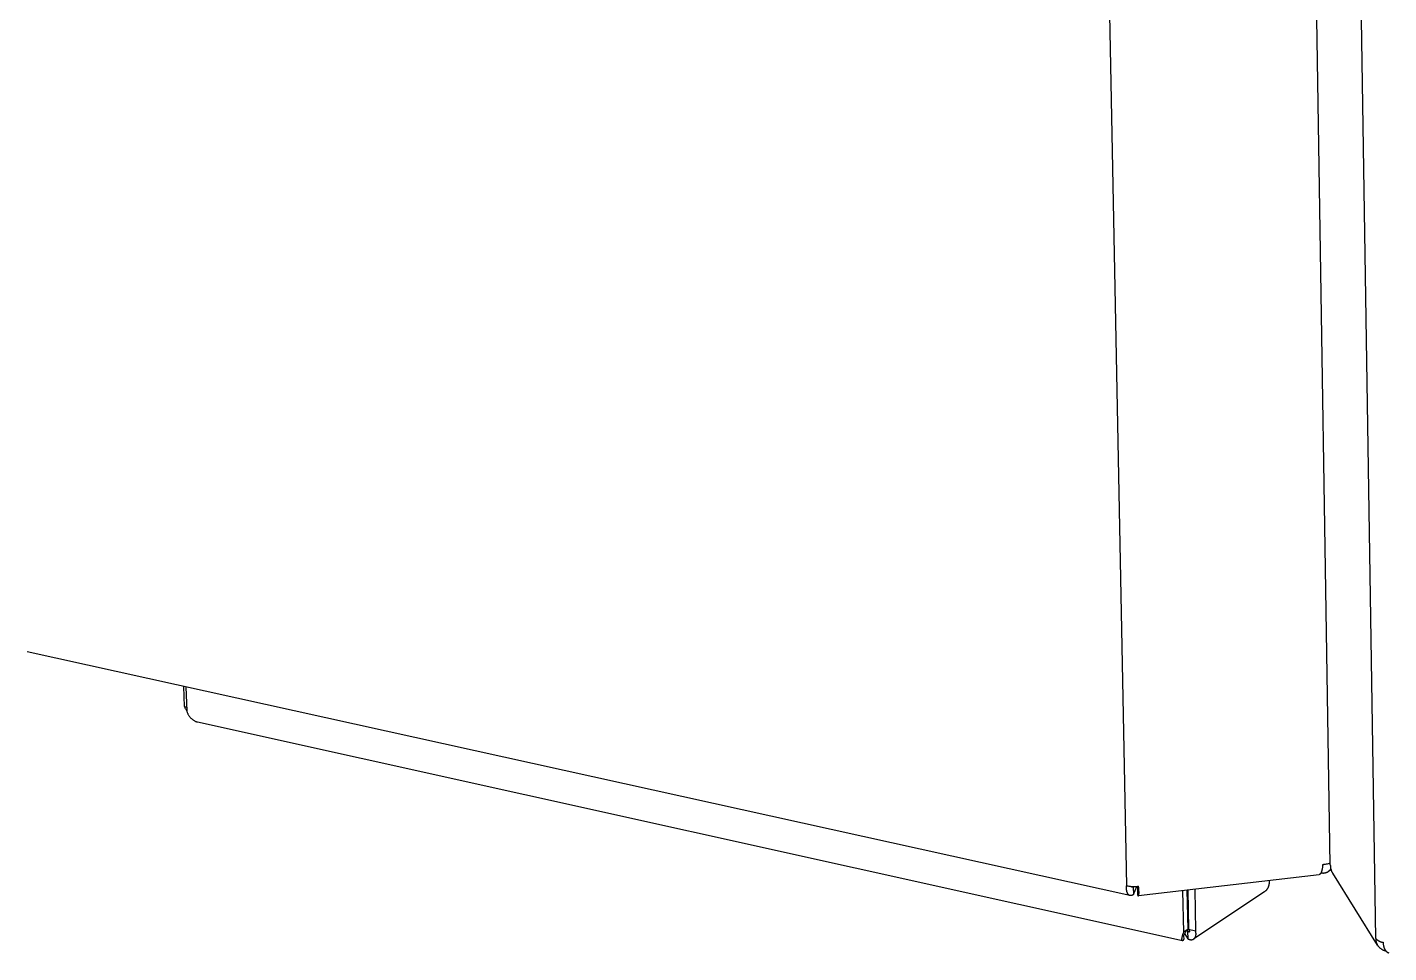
# Model space of a CAD drawing. Header units: millimetres. Extents: x 974 to 5700, y -47 to 3256.
# Drawn here: x 1993.5 to 2317, y 517.4 to 737.3 of the extents above; entities that cross this region are included whole.
import ezdxf

# ---------------------------------------------------------------- set-up
doc = ezdxf.new("R2010")
doc.units = ezdxf.units.MM
doc.header["$MEASUREMENT"] = 0
doc.layers.add('Domyslna', color=7, linetype='Continuous', true_color=0x000000)
doc.layers.add('Utwórz2D linie widoczne', color=7, linetype='Continuous', true_color=0x000000)

msp = doc.modelspace()

# ---------------------------------------------------------------- linework, layer by layer
at = {"layer": 'Domyslna'}
for p, q in [((2240.27, 1279.35), (2254.7, 533.35)), ((2313.92, 520.81), (2302.43, 1272.06))]:
    msp.add_line(p, q, dxfattribs=at)
at = {"layer": 'Utwórz2D linie widoczne'}
for p, q in [((2303.13, 538.3), (2291.22, 1282.19)), ((2255.52, 531), (1993.48, 588.88)), ((2030.89, 575.88), (2030.72, 580.66)), ((2031.18, 580.56), (2031.37, 574.84)), ((2030.93, 575.75), (2030.89, 575.88)), ((2030.89, 575.88), (2031.34, 575.78)), ((2030.98, 575.63), (2030.93, 575.75)), ((2031.04, 575.5), (2030.98, 575.63)), ((2031.1, 575.38), (2031.04, 575.5)), ((2031.16, 575.26), (2031.1, 575.38)), ((2031.23, 575.14), (2031.16, 575.26)), ((2031.3, 575.03), (2031.23, 575.14)), ((2031.37, 574.91), (2031.3, 575.03)), ((2031.37, 574.84), (2031.41, 574.72)), ((2031.41, 574.72), (2031.45, 574.59)), ((2031.45, 574.59), (2031.5, 574.47)), ((2031.5, 574.47), (2031.55, 574.34)), ((2031.55, 574.34), (2031.61, 574.22)), ((2031.61, 574.22), (2031.67, 574.1)), ((2031.67, 574.1), (2031.73, 573.99)), ((2031.73, 573.99), (2031.8, 573.87)), ((2031.8, 573.87), (2031.87, 573.76)), ((2031.87, 573.76), (2031.95, 573.65)), ((2031.95, 573.65), (2032.03, 573.54)), ((2032.03, 573.54), (2032.11, 573.44)), ((2032.11, 573.44), (2032.2, 573.34)), ((2032.2, 573.34), (2032.29, 573.24)), ((2032.29, 573.24), (2032.38, 573.14)), ((2032.38, 573.14), (2032.48, 573.05)), ((2032.48, 573.05), (2032.58, 572.96)), ((2032.58, 572.96), (2032.68, 572.88)), ((2032.68, 572.88), (2032.79, 572.8)), ((2032.79, 572.8), (2032.9, 572.72)), ((2032.9, 572.72), (2033.01, 572.65)), ((2033.01, 572.65), (2033.12, 572.58)), ((2033.12, 572.58), (2033.24, 572.51)), ((2033.24, 572.51), (2033.36, 572.45)), ((2033.36, 572.45), (2033.48, 572.39)), ((2033.48, 572.39), (2033.6, 572.34)), ((2033.6, 572.34), (2033.72, 572.29)), ((2033.72, 572.29), (2033.85, 572.24)), ((2033.85, 572.24), (2033.97, 572.2)), ((2267.98, 520.27), (2033.97, 572.2)), ((2301.16, 537.11), (2301.13, 537.01)), ((2301.18, 537.2), (2301.16, 537.11)), ((2301.21, 537.4), (2301.18, 537.2)), ((2301.25, 537.63), (2301.21, 537.4)), ((2301.28, 537.86), (2301.25, 537.63)), ((2301.31, 538.12), (2301.28, 537.86)), ((2301.34, 538.37), (2301.31, 538.12)), ((2301.35, 538.3), (2301.33, 538.29)), ((2301.34, 538.37), (2301.56, 538.4)), ((2301.38, 538.3), (2301.35, 538.3)), ((2301.41, 538.31), (2301.38, 538.3)), ((2301.43, 538.32), (2301.41, 538.31)), ((2301.46, 538.33), (2301.43, 538.32)), ((2301.48, 538.34), (2301.46, 538.33)), ((2301.5, 538.35), (2301.48, 538.34)), ((2301.53, 538.37), (2301.5, 538.35)), ((2301.55, 538.38), (2301.53, 538.37)), ((2301.57, 538.39), (2301.55, 538.38)), ((2301.56, 538.4), (2301.79, 538.43)), ((2301.6, 538.41), (2301.57, 538.39)), ((2301.79, 538.43), (2302.02, 538.48)), ((2302.02, 538.48), (2302.24, 538.53)), ((2302.24, 538.53), (2302.47, 538.58)), ((2302.47, 538.58), (2302.69, 538.65)), ((2302.69, 538.65), (2302.91, 538.72)), ((2303.35, 537.17), (2302.7, 536.74)), ((2302.91, 538.72), (2303.12, 538.8)), ((2303.08, 537.08), (2303.13, 537.13)), ((2303.13, 538.3), (2303.13, 538.27)), ((2303.13, 538.27), (2303.13, 538.25)), ((2303.13, 538.25), (2303.14, 538.23)), ((2303.13, 537.13), (2303.18, 537.19)), ((2303.14, 538.23), (2303.14, 538.21)), ((2303.14, 538.21), (2303.14, 538.18)), ((2303.14, 538.18), (2303.15, 538.16)), ((2303.15, 538.16), (2303.15, 538.14)), ((2303.15, 538.14), (2303.16, 538.12)), ((2303.16, 538.12), (2303.17, 538.1)), ((2303.17, 538.1), (2303.17, 538.07)), ((2303.17, 538.07), (2303.18, 538.05)), ((2303.18, 538.05), (2303.19, 538.03)), ((2303.18, 537.19), (2303.22, 537.25)), ((2303.19, 538.03), (2303.2, 538.01)), ((2303.2, 538.01), (2303.21, 537.99)), ((2303.21, 537.99), (2303.22, 537.97)), ((2303.22, 537.97), (2303.24, 537.95)), ((2303.22, 537.25), (2303.26, 537.31)), ((2303.24, 537.84), (2303.24, 537.95)), ((2303.25, 537.73), (2303.24, 537.84)), ((2303.26, 537.63), (2303.25, 537.73)), ((2303.28, 537.52), (2303.26, 537.63)), ((2303.26, 537.31), (2303.3, 537.37)), ((2303.3, 537.41), (2303.28, 537.52)), ((2303.32, 537.3), (2303.3, 537.41)), ((2303.35, 537.19), (2303.32, 537.3)), ((2303.38, 537.09), (2303.35, 537.19)), ((2300.46, 535.96), (2257.52, 530.91)), ((2288.64, 533.78), (2288.65, 533.87)), ((2288.65, 533.87), (2288.66, 533.97)), ((2288.67, 534.35), (2288.66, 534.57)), ((2288.66, 533.97), (2288.67, 534.06)), ((2288.67, 534.26), (2288.67, 534.35)), ((2288.67, 534.16), (2288.67, 534.26)), ((2288.67, 534.06), (2288.67, 534.16)), ((2300.47, 535.96), (2300.46, 535.96)), ((2300.48, 535.96), (2300.47, 535.96)), ((2300.49, 535.96), (2300.48, 535.96)), ((2300.5, 535.96), (2300.49, 535.96)), ((2300.51, 535.96), (2300.5, 535.96)), ((2300.52, 535.97), (2300.51, 535.96)), ((2300.53, 535.97), (2300.52, 535.97)), ((2300.54, 535.97), (2300.53, 535.97)), ((2300.55, 535.98), (2300.54, 535.97)), ((2300.56, 535.98), (2300.55, 535.98)), ((2300.57, 535.99), (2300.56, 535.98)), ((2300.58, 535.99), (2300.57, 535.99)), ((2300.59, 536), (2300.58, 535.99)), ((2300.6, 536), (2300.59, 536)), ((2300.61, 536.01), (2300.6, 536)), ((2300.62, 536.01), (2300.61, 536.01)), ((2300.63, 536.02), (2300.62, 536.01)), ((2300.64, 536.03), (2300.63, 536.02)), ((2300.65, 536.03), (2300.64, 536.03)), ((2300.66, 536.04), (2300.65, 536.03)), ((2300.67, 536.05), (2300.66, 536.04)), ((2300.68, 536.06), (2300.67, 536.05)), ((2300.69, 536.06), (2300.68, 536.06)), ((2300.7, 536.07), (2300.69, 536.06)), ((2300.72, 536.1), (2300.7, 536.08)), ((2300.7, 536.08), (2300.7, 536.07)), ((2300.74, 536.11), (2300.72, 536.1)), ((2300.75, 536.13), (2300.74, 536.11)), ((2300.77, 536.15), (2300.75, 536.13)), ((2300.79, 536.17), (2300.77, 536.15)), ((2300.81, 536.2), (2300.79, 536.17)), ((2300.83, 536.23), (2300.81, 536.2)), ((2300.85, 536.26), (2300.83, 536.23)), ((2300.86, 536.29), (2300.85, 536.26)), ((2300.88, 536.32), (2300.86, 536.29)), ((2300.9, 536.35), (2300.88, 536.32)), ((2300.91, 536.38), (2300.9, 536.35)), ((2300.93, 536.41), (2300.91, 536.38)), ((2300.94, 536.44), (2300.93, 536.41)), ((2300.97, 536.5), (2300.94, 536.44)), ((2300.94, 536.43), (2301.01, 536.41)), ((2301, 536.57), (2300.97, 536.5)), ((2301.02, 536.63), (2301, 536.57)), ((2301.01, 536.41), (2301.08, 536.4)), ((2301.05, 536.72), (2301.02, 536.63)), ((2301.08, 536.82), (2301.05, 536.72)), ((2301.11, 536.91), (2301.08, 536.82)), ((2301.08, 536.4), (2301.15, 536.39)), ((2301.13, 537.01), (2301.11, 536.91)), ((2301.15, 536.39), (2301.23, 536.38)), ((2301.23, 536.38), (2301.3, 536.37)), ((2301.3, 536.37), (2301.37, 536.36)), ((2301.37, 536.36), (2301.45, 536.36)), ((2301.45, 536.36), (2301.52, 536.36)), ((2301.52, 536.36), (2301.6, 536.37)), ((2301.6, 536.37), (2301.67, 536.37)), ((2301.67, 536.37), (2301.74, 536.38)), ((2301.74, 536.38), (2301.82, 536.39)), ((2301.82, 536.39), (2301.89, 536.4)), ((2301.89, 536.4), (2301.96, 536.42)), ((2301.96, 536.42), (2302.03, 536.43)), ((2302.03, 536.43), (2302.1, 536.45)), ((2302.1, 536.45), (2302.17, 536.48)), ((2302.17, 536.48), (2302.24, 536.5)), ((2302.24, 536.5), (2302.31, 536.53)), ((2302.31, 536.53), (2302.38, 536.56)), ((2302.38, 536.56), (2302.44, 536.59)), ((2302.44, 536.59), (2302.51, 536.62)), ((2302.51, 536.62), (2302.57, 536.66)), ((2302.57, 536.66), (2302.64, 536.7)), ((2302.64, 536.7), (2302.7, 536.74)), ((2302.7, 536.74), (2302.76, 536.78)), ((2302.76, 536.78), (2302.82, 536.83)), ((2302.82, 536.83), (2302.87, 536.87)), ((2302.87, 536.87), (2302.93, 536.92)), ((2302.93, 536.92), (2302.98, 536.97)), ((2302.98, 536.97), (2303.03, 537.02)), ((2303.03, 537.02), (2303.08, 537.08)), ((2303.41, 536.98), (2303.38, 537.09)), ((2303.45, 536.88), (2303.41, 536.98)), ((2303.49, 536.78), (2303.45, 536.88)), ((2303.53, 536.67), (2303.49, 536.78)), ((2303.58, 536.57), (2303.53, 536.67)), ((2303.63, 536.48), (2303.58, 536.57)), ((2303.68, 536.38), (2303.63, 536.48)), ((2303.74, 536.29), (2303.68, 536.38)), ((2314.36, 519.23), (2303.74, 536.29)), ((2254.69, 533.2), (2254.7, 533.35)), ((2254.69, 533.05), (2254.69, 533.2)), ((2254.69, 532.9), (2254.69, 533.05)), ((2254.69, 532.75), (2254.69, 532.9)), ((2254.7, 532.6), (2254.69, 532.75)), ((2254.7, 533.35), (2254.99, 533.29)), ((2254.71, 532.52), (2254.7, 532.6)), ((2254.72, 532.45), (2254.71, 532.52)), ((2254.73, 532.37), (2254.72, 532.45)), ((2254.74, 532.3), (2254.73, 532.37)), ((2254.75, 532.22), (2254.74, 532.3)), ((2254.76, 532.15), (2254.75, 532.22)), ((2254.79, 532.04), (2254.76, 532.15)), ((2254.8, 531.98), (2254.79, 532.04)), ((2254.81, 531.92), (2254.8, 531.98)), ((2254.83, 531.87), (2254.81, 531.92)), ((2254.85, 531.81), (2254.83, 531.87)), ((2254.86, 531.76), (2254.85, 531.81)), ((2254.88, 531.7), (2254.86, 531.76)), ((2254.91, 531.65), (2254.88, 531.7)), ((2254.93, 531.6), (2254.91, 531.65)), ((2254.95, 531.55), (2254.93, 531.6)), ((2254.97, 531.52), (2254.95, 531.55)), ((2254.98, 531.5), (2254.97, 531.52)), ((2254.99, 531.47), (2254.98, 531.5)), ((2254.99, 533.29), (2255.27, 533.25)), ((2255.01, 531.45), (2254.99, 531.47)), ((2255.02, 531.42), (2255.01, 531.45)), ((2255.04, 531.4), (2255.02, 531.42)), ((2255.05, 531.37), (2255.04, 531.4)), ((2255.07, 531.35), (2255.05, 531.37)), ((2255.09, 531.33), (2255.07, 531.35)), ((2255.1, 531.3), (2255.09, 531.33)), ((2255.13, 531.27), (2255.1, 531.3)), ((2255.14, 531.25), (2255.13, 531.27)), ((2255.16, 531.24), (2255.14, 531.25)), ((2255.17, 531.22), (2255.16, 531.24)), ((2255.19, 531.21), (2255.17, 531.22)), ((2255.2, 531.19), (2255.19, 531.21)), ((2255.22, 531.17), (2255.2, 531.19)), ((2255.23, 531.16), (2255.22, 531.17)), ((2255.25, 531.15), (2255.23, 531.16)), ((2255.27, 531.13), (2255.25, 531.15)), ((2255.27, 533.25), (2255.56, 533.22)), ((2255.28, 531.12), (2255.27, 531.13)), ((2255.3, 531.11), (2255.28, 531.12)), ((2255.32, 531.09), (2255.3, 531.11)), ((2255.34, 531.08), (2255.32, 531.09)), ((2255.36, 531.07), (2255.34, 531.08)), ((2255.37, 531.06), (2255.36, 531.07)), ((2255.39, 531.05), (2255.37, 531.06)), ((2255.41, 531.04), (2255.39, 531.05)), ((2255.43, 531.03), (2255.41, 531.04)), ((2255.45, 531.03), (2255.43, 531.03)), ((2255.47, 531.02), (2255.45, 531.03)), ((2255.49, 531.01), (2255.47, 531.02)), ((2255.51, 531.01), (2255.49, 531.01)), ((2255.53, 531), (2255.51, 531.01)), ((2255.55, 531), (2255.53, 531)), ((2255.57, 530.99), (2255.55, 531)), ((2255.56, 533.22), (2255.85, 533.19)), ((2255.59, 530.99), (2255.57, 530.99)), ((2255.61, 530.98), (2255.59, 530.99)), ((2255.63, 530.98), (2255.61, 530.98)), ((2255.65, 530.98), (2255.63, 530.98)), ((2255.67, 530.98), (2255.65, 530.98)), ((2255.69, 530.98), (2255.67, 530.98)), ((2255.71, 530.98), (2255.69, 530.98)), ((2255.73, 530.98), (2255.71, 530.98)), ((2255.75, 530.98), (2255.73, 530.98)), ((2255.77, 530.98), (2255.75, 530.98)), ((2255.79, 530.99), (2255.77, 530.98)), ((2255.81, 530.99), (2255.79, 530.99)), ((2255.8, 533.18), (2255.8, 533.19)), ((2255.8, 533.17), (2255.8, 533.18)), ((2255.8, 533.16), (2255.8, 533.17)), ((2255.8, 533.17), (2255.8, 533.17)), ((2255.81, 533.15), (2255.8, 533.16)), ((2255.81, 533.14), (2255.81, 533.15)), ((2255.81, 533.13), (2255.81, 533.14)), ((2255.82, 533.12), (2255.81, 533.13)), ((2255.83, 530.99), (2255.81, 530.99)), ((2255.82, 533.11), (2255.82, 533.12)), ((2255.83, 533.1), (2255.82, 533.11)), ((2255.83, 533.09), (2255.83, 533.1)), ((2255.83, 533.1), (2255.83, 533.1)), ((2255.84, 533.08), (2255.83, 533.09)), ((2255.86, 531), (2255.83, 530.99)), ((2255.84, 533.07), (2255.84, 533.08)), ((2255.85, 533.07), (2255.84, 533.07)), ((2255.85, 533.19), (2256.14, 533.17)), ((2255.86, 533.06), (2255.85, 533.07)), ((2255.86, 533.05), (2255.86, 533.06)), ((2255.87, 533.04), (2255.86, 533.05)), ((2255.88, 531), (2255.86, 531)), ((2255.88, 533.04), (2255.87, 533.04)), ((2255.88, 533.03), (2255.88, 533.04)), ((2255.89, 533.03), (2255.88, 533.03)), ((2255.9, 531.01), (2255.88, 531)), ((2255.9, 533.02), (2255.89, 533.03)), ((2255.9, 533.01), (2255.9, 533.02)), ((2255.91, 533.01), (2255.9, 533.01)), ((2255.92, 531.01), (2255.9, 531.01)), ((2255.92, 533), (2255.91, 533.01)), ((2255.93, 533), (2255.92, 533)), ((2255.94, 531.02), (2255.92, 531.01)), ((2255.94, 532.99), (2255.93, 533)), ((2255.95, 532.99), (2255.94, 532.99)), ((2255.94, 532.99), (2255.94, 532.99)), ((2255.96, 531.03), (2255.94, 531.02)), ((2255.96, 532.98), (2255.95, 532.99)), ((2255.97, 532.98), (2255.96, 532.98)), ((2255.98, 531.03), (2255.96, 531.03)), ((2255.98, 532.98), (2255.97, 532.98)), ((2255.99, 532.97), (2255.98, 532.98)), ((2255.99, 531.04), (2255.98, 531.03)), ((2256, 532.97), (2255.99, 532.97)), ((2256.02, 531.05), (2255.99, 531.04)), ((2256.01, 532.97), (2256, 532.97)), ((2256.02, 532.97), (2256.01, 532.97)), ((2256.01, 532.97), (2256.01, 532.97)), ((2256.03, 532.96), (2256.02, 532.97)), ((2256.04, 531.06), (2256.02, 531.05)), ((2256.04, 532.96), (2256.03, 532.96)), ((2256.05, 532.96), (2256.04, 532.96)), ((2256.06, 531.07), (2256.04, 531.06)), ((2256.06, 532.96), (2256.05, 532.96)), ((2256.07, 532.96), (2256.06, 532.96)), ((2256.08, 531.08), (2256.06, 531.07)), ((2256.08, 532.96), (2256.07, 532.96)), ((2256.09, 532.96), (2256.08, 532.96)), ((2256.11, 531.09), (2256.08, 531.08)), ((2256.1, 532.97), (2256.09, 532.96)), ((2256.11, 532.97), (2256.1, 532.97)), ((2256.12, 532.97), (2256.11, 532.97)), ((2256.13, 531.11), (2256.11, 531.09)), ((2256.13, 532.97), (2256.12, 532.97)), ((2256.14, 532.98), (2256.13, 532.97)), ((2256.13, 532.97), (2256.13, 532.97)), ((2256.15, 531.12), (2256.13, 531.11)), ((2256.14, 533.17), (2256.43, 533.17)), ((2256.15, 532.98), (2256.14, 532.98)), ((2256.16, 532.98), (2256.15, 532.98)), ((2256.17, 531.13), (2256.15, 531.12)), ((2256.17, 532.99), (2256.16, 532.98)), ((2256.18, 532.99), (2256.17, 532.99)), ((2256.19, 531.14), (2256.17, 531.13)), ((2256.19, 532.99), (2256.18, 532.99)), ((2256.2, 533), (2256.19, 533)), ((2256.19, 533), (2256.19, 532.99)), ((2256.21, 531.16), (2256.19, 531.14)), ((2256.21, 533.01), (2256.2, 533)), ((2256.22, 533.01), (2256.21, 533.01)), ((2256.25, 531.19), (2256.21, 531.16)), ((2256.23, 533.02), (2256.22, 533.01)), ((2256.24, 533.03), (2256.23, 533.03)), ((2256.23, 533.03), (2256.23, 533.02)), ((2256.25, 533.04), (2256.24, 533.03)), ((2256.26, 533.05), (2256.25, 533.04)), ((2256.25, 533.04), (2256.25, 533.04)), ((2256.29, 531.21), (2256.25, 531.19)), ((2256.27, 533.06), (2256.26, 533.05)), ((2256.28, 533.07), (2256.27, 533.07)), ((2256.27, 533.07), (2256.27, 533.06)), ((2256.29, 533.09), (2256.28, 533.08)), ((2256.28, 533.08), (2256.28, 533.07)), ((2256.3, 533.11), (2256.29, 533.1)), ((2256.29, 533.1), (2256.29, 533.09)), ((2256.33, 531.25), (2256.29, 531.21)), ((2256.3, 533.11), (2256.32, 533.17)), ((2256.3, 533.11), (2256.33, 531.25)), ((2256.33, 531.25), (2257.15, 533.19)), ((2256.43, 533.17), (2256.72, 533.17)), ((2256.72, 533.17), (2257.01, 533.18)), ((2257.01, 533.18), (2257.3, 533.2)), ((2257.28, 533.2), (2257.31, 532.92)), ((2257.29, 533.07), (2257.32, 531.21)), ((2257.3, 533.2), (2257.58, 533.23)), ((2257.32, 531.21), (2257.34, 531.17)), ((2257.34, 531.17), (2257.35, 531.13)), ((2257.35, 531.13), (2257.37, 531.09)), ((2257.37, 531.09), (2257.37, 531.07)), ((2257.37, 531.07), (2257.38, 531.06)), ((2257.38, 531.06), (2257.39, 531.04)), ((2257.39, 531.04), (2257.4, 531.03)), ((2257.4, 531.03), (2257.4, 531.02)), ((2257.4, 531.02), (2257.41, 531.01)), ((2257.41, 531.01), (2257.42, 530.99)), ((2257.42, 530.99), (2257.42, 530.98)), ((2257.42, 530.98), (2257.43, 530.97)), ((2257.43, 530.97), (2257.44, 530.96)), ((2257.44, 530.96), (2257.45, 530.95)), ((2257.45, 530.95), (2257.45, 530.95)), ((2257.45, 530.95), (2257.45, 530.94)), ((2257.45, 530.94), (2257.46, 530.94)), ((2257.46, 530.94), (2257.46, 530.93)), ((2257.46, 530.93), (2257.46, 530.93)), ((2257.46, 530.93), (2257.46, 530.93)), ((2257.46, 530.93), (2257.47, 530.93)), ((2257.47, 530.93), (2257.47, 530.93)), ((2257.47, 530.93), (2257.47, 530.92)), ((2257.47, 530.92), (2257.47, 530.92)), ((2257.47, 530.92), (2257.47, 530.92)), ((2257.47, 530.92), (2257.47, 530.92)), ((2257.47, 530.92), (2257.48, 530.92)), ((2257.48, 530.92), (2257.48, 530.92)), ((2257.48, 530.92), (2257.48, 530.92)), ((2257.48, 530.92), (2257.48, 530.91)), ((2257.48, 530.91), (2257.48, 530.91)), ((2257.48, 530.91), (2257.48, 530.91)), ((2257.48, 530.91), (2257.49, 530.91)), ((2257.49, 530.91), (2257.49, 530.91)), ((2257.49, 530.91), (2257.49, 530.91)), ((2257.49, 530.91), (2257.49, 530.91)), ((2257.49, 530.91), (2257.49, 530.91)), ((2257.49, 530.91), (2257.49, 530.91)), ((2257.49, 530.91), (2257.49, 530.91)), ((2257.49, 530.91), (2257.49, 530.91)), ((2257.49, 530.91), (2257.49, 530.91)), ((2257.49, 530.91), (2257.49, 530.91)), ((2257.49, 530.91), (2257.5, 530.91)), ((2257.5, 530.91), (2257.5, 530.91)), ((2257.5, 530.91), (2257.5, 530.91)), ((2257.5, 530.91), (2257.5, 530.91)), ((2257.5, 530.91), (2257.5, 530.91)), ((2257.5, 530.91), (2257.5, 530.91)), ((2257.5, 530.91), (2257.5, 530.91)), ((2257.5, 530.91), (2257.51, 530.91)), ((2257.51, 530.91), (2257.51, 530.91)), ((2257.51, 530.91), (2257.51, 530.91)), ((2257.51, 530.91), (2257.51, 530.91)), ((2257.51, 530.91), (2257.51, 530.91)), ((2257.51, 530.91), (2257.51, 530.91)), ((2257.51, 530.91), (2257.52, 530.91)), ((2257.52, 530.91), (2257.52, 530.91)), ((2257.52, 530.91), (2257.52, 530.91)), ((2257.52, 530.91), (2257.52, 530.91)), ((2257.52, 530.91), (2257.52, 530.91)), ((2257.52, 530.91), (2257.52, 530.91)), ((2257.52, 530.91), (2257.53, 530.91)), ((2257.53, 530.91), (2257.53, 530.91)), ((2257.53, 530.91), (2257.53, 530.91)), ((2257.53, 530.91), (2257.53, 530.91)), ((2257.53, 530.91), (2257.53, 530.91)), ((2257.53, 530.91), (2257.53, 530.91)), ((2257.53, 530.91), (2257.54, 530.91)), ((2257.54, 530.91), (2257.54, 530.92)), ((2257.54, 530.92), (2257.54, 530.92)), ((2257.54, 530.92), (2257.54, 530.92)), ((2257.54, 530.92), (2257.55, 530.92)), ((2257.54, 530.91), (2257.54, 530.91)), ((2257.54, 530.91), (2257.54, 530.91)), ((2257.55, 530.92), (2257.56, 530.93)), ((2257.55, 530.92), (2257.55, 530.92)), ((2257.55, 530.92), (2257.55, 530.92)), ((2257.55, 530.92), (2257.55, 530.92)), ((2257.55, 530.92), (2257.55, 530.92)), ((2257.55, 530.92), (2257.55, 530.92)), ((2257.55, 530.92), (2257.55, 530.92)), ((2257.55, 530.92), (2257.55, 530.92)), ((2257.56, 530.93), (2257.57, 530.94)), ((2257.56, 530.93), (2257.56, 530.93)), ((2257.56, 530.93), (2257.56, 530.93)), ((2257.56, 530.93), (2257.56, 530.93)), ((2257.56, 530.93), (2257.56, 530.93)), ((2257.56, 530.93), (2257.56, 530.93)), ((2257.57, 530.94), (2257.57, 530.95)), ((2257.57, 530.95), (2257.58, 530.95)), ((2257.57, 530.94), (2257.57, 530.94)), ((2257.57, 530.94), (2257.57, 530.94)), ((2257.57, 530.94), (2257.57, 530.94)), ((2257.62, 532.85), (2257.58, 533.23)), ((2257.58, 530.96), (2257.59, 530.97)), ((2257.58, 530.95), (2257.58, 530.96)), ((2257.58, 530.96), (2257.58, 530.96)), ((2257.58, 530.96), (2257.58, 530.96)), ((2257.58, 530.95), (2257.58, 530.95)), ((2257.58, 530.95), (2257.58, 530.95)), ((2257.59, 530.98), (2257.6, 530.99)), ((2257.59, 530.97), (2257.59, 530.98)), ((2257.59, 530.97), (2257.59, 530.97)), ((2257.6, 531.01), (2257.61, 531.02)), ((2257.6, 530.99), (2257.6, 531.01)), ((2257.6, 530.99), (2257.6, 530.99)), ((2257.61, 531.04), (2257.62, 531.06)), ((2257.61, 531.02), (2257.61, 531.04)), ((2257.65, 532.46), (2257.62, 532.85)), ((2257.62, 531.08), (2257.63, 531.12)), ((2257.62, 531.06), (2257.62, 531.08)), ((2257.63, 531.12), (2257.64, 531.16)), ((2257.64, 531.16), (2257.65, 531.23)), ((2257.67, 532.07), (2257.65, 532.46)), ((2257.65, 531.23), (2257.66, 531.29)), ((2257.66, 531.36), (2257.67, 531.42)), ((2257.66, 531.29), (2257.66, 531.36)), ((2257.68, 531.88), (2257.67, 532.07)), ((2257.67, 531.42), (2257.68, 531.55)), ((2257.68, 531.69), (2257.68, 531.88)), ((2257.68, 531.55), (2257.68, 531.69)), ((2268.29, 522.33), (2268.11, 532.15)), ((2269.33, 523.02), (2269.16, 532.27)), ((2269.26, 532.29), (2269.43, 523.03)), ((2287.53, 531.92), (2270.71, 520.7)), ((2270.93, 532.48), (2271.11, 522.66)), ((2287.53, 531.92), (2287.6, 531.98)), ((2287.6, 531.98), (2287.68, 532.04)), ((2287.68, 532.04), (2287.75, 532.1)), ((2287.75, 532.1), (2287.82, 532.17)), ((2287.82, 532.17), (2287.89, 532.24)), ((2287.89, 532.24), (2287.96, 532.31)), ((2287.96, 532.31), (2288.02, 532.38)), ((2288.02, 532.38), (2288.08, 532.45)), ((2288.08, 532.45), (2288.14, 532.53)), ((2288.14, 532.53), (2288.19, 532.61)), ((2288.19, 532.61), (2288.25, 532.69)), ((2288.25, 532.69), (2288.3, 532.78)), ((2288.3, 532.78), (2288.34, 532.86)), ((2288.34, 532.86), (2288.39, 532.95)), ((2288.39, 532.95), (2288.43, 533.03)), ((2288.43, 533.03), (2288.47, 533.12)), ((2288.47, 533.12), (2288.5, 533.21)), ((2288.5, 533.21), (2288.53, 533.3)), ((2288.53, 533.3), (2288.56, 533.4)), ((2288.56, 533.4), (2288.59, 533.49)), ((2288.59, 533.49), (2288.61, 533.58)), ((2288.61, 533.58), (2288.63, 533.68)), ((2288.63, 533.68), (2288.64, 533.78)), ((2269.27, 526.45), (2269.37, 526.43)), ((2267.9, 520.93), (2267.92, 521.05)), ((2267.9, 520.86), (2267.9, 520.93)), ((2267.92, 521.05), (2267.95, 521.21)), ((2267.95, 521.21), (2267.99, 521.38)), ((2267.99, 521.38), (2268.03, 521.54)), ((2268.03, 521.54), (2268.07, 521.7)), ((2268.07, 521.7), (2268.12, 521.86)), ((2268.12, 521.86), (2268.17, 522.01)), ((2268.17, 522.01), (2268.23, 522.17)), ((2268.23, 522.17), (2268.29, 522.33)), ((2268.32, 521.56), (2268.27, 521.43)), ((2268.27, 521.43), (2268.29, 520.62)), ((2269.33, 523.02), (2268.29, 522.33)), ((2268.38, 521.69), (2268.32, 521.56)), ((2268.44, 521.81), (2268.38, 521.69)), ((2268.5, 521.93), (2268.44, 521.81)), ((2268.57, 522.05), (2268.5, 521.93)), ((2268.52, 521.96), (2269.25, 520.73)), ((2268.64, 522.17), (2268.57, 522.05)), ((2268.71, 522.28), (2268.64, 522.17)), ((2268.79, 522.4), (2268.71, 522.28)), ((2268.87, 522.51), (2268.79, 522.4)), ((2268.96, 522.61), (2268.87, 522.51)), ((2269.05, 522.72), (2268.96, 522.61)), ((2269.05, 522.72), (2269.33, 523.02)), ((2269.1, 522.77), (2269.22, 522.57)), ((2269.27, 522.5), (2269.22, 522.57)), ((2269.22, 522.57), (2269.25, 520.73)), ((2269.29, 522.49), (2269.27, 522.5)), ((2269.3, 522.47), (2269.29, 522.49)), ((2269.32, 522.46), (2269.3, 522.47)), ((2269.41, 523.91), (2269.32, 523.87)), ((2269.33, 522.44), (2269.32, 522.46)), ((2269.35, 522.43), (2269.33, 522.44)), ((2269.36, 522.42), (2269.35, 522.43)), ((2269.37, 522.42), (2269.36, 522.42)), ((2269.37, 522.41), (2269.37, 522.42)), ((2269.38, 522.4), (2269.37, 522.41)), ((2269.39, 522.4), (2269.38, 522.4)), ((2269.4, 522.39), (2269.39, 522.4)), ((2269.41, 522.39), (2269.4, 522.39)), ((2269.42, 522.38), (2269.41, 522.39)), ((2269.43, 522.38), (2269.42, 522.38)), ((2269.43, 523.03), (2269.46, 522.99)), ((2269.43, 523.03), (2271.11, 522.66)), ((2269.44, 522.37), (2269.43, 522.38)), ((2269.45, 522.37), (2269.44, 522.37)), ((2269.46, 522.36), (2269.45, 522.37)), ((2269.46, 522.99), (2269.49, 522.95)), ((2269.47, 522.36), (2269.46, 522.36)), ((2269.48, 522.35), (2269.47, 522.36)), ((2269.49, 522.35), (2269.48, 522.35)), ((2269.48, 522.35), (2269.48, 522.35)), ((2269.49, 522.95), (2269.52, 522.9)), ((2269.5, 522.35), (2269.49, 522.35)), ((2269.5, 522.34), (2269.5, 522.35)), ((2269.51, 522.34), (2269.5, 522.34)), ((2269.52, 522.34), (2269.51, 522.34)), ((2269.52, 522.9), (2269.55, 522.86)), ((2269.53, 522.34), (2269.52, 522.34)), ((2269.52, 522.34), (2269.52, 522.34)), ((2269.52, 522.34), (2269.52, 522.34)), ((2269.54, 522.34), (2269.53, 522.34)), ((2269.53, 522.34), (2269.53, 522.34)), ((2269.53, 522.34), (2269.53, 522.34)), ((2269.55, 522.34), (2269.54, 522.34)), ((2269.54, 522.34), (2269.54, 522.34)), ((2269.54, 522.34), (2269.54, 522.34)), ((2269.55, 522.86), (2269.57, 522.81)), ((2269.56, 522.34), (2269.55, 522.34)), ((2269.55, 522.34), (2269.55, 522.34)), ((2269.55, 522.34), (2269.55, 522.34)), ((2269.57, 522.34), (2269.56, 522.34)), ((2269.56, 522.34), (2269.56, 522.34)), ((2269.56, 522.34), (2269.56, 522.34)), ((2269.57, 522.81), (2269.58, 522.79)), ((2269.58, 522.34), (2269.57, 522.34)), ((2269.57, 522.34), (2269.57, 522.34)), ((2269.57, 522.34), (2269.57, 522.34)), ((2269.58, 522.79), (2269.59, 522.77)), ((2269.59, 522.34), (2269.58, 522.34)), ((2269.58, 522.34), (2269.58, 522.34)), ((2269.58, 522.34), (2269.58, 522.34)), ((2269.58, 522.34), (2269.58, 522.34)), ((2269.58, 522.34), (2269.58, 522.34)), ((2269.59, 522.77), (2269.6, 522.74)), ((2269.6, 522.35), (2269.59, 522.35)), ((2269.59, 522.35), (2269.59, 522.35)), ((2269.59, 522.35), (2269.59, 522.34)), ((2269.59, 522.34), (2269.59, 522.34)), ((2269.6, 522.74), (2269.61, 522.72)), ((2269.61, 522.35), (2269.6, 522.35)), ((2269.6, 522.35), (2269.6, 522.35)), ((2269.6, 522.35), (2269.6, 522.35)), ((2269.6, 522.35), (2269.6, 522.35)), ((2269.61, 522.72), (2269.62, 522.7)), ((2269.62, 522.36), (2269.61, 522.36)), ((2269.61, 522.36), (2269.61, 522.36)), ((2269.61, 522.36), (2269.61, 522.36)), ((2269.61, 522.36), (2269.61, 522.35)), ((2269.62, 522.7), (2269.63, 522.67)), ((2269.63, 522.37), (2269.62, 522.37)), ((2269.62, 522.37), (2269.62, 522.37)), ((2269.62, 522.37), (2269.62, 522.36)), ((2269.62, 522.36), (2269.62, 522.36)), ((2269.63, 522.67), (2269.64, 522.66)), ((2269.64, 522.38), (2269.63, 522.38)), ((2269.63, 522.38), (2269.63, 522.38)), ((2269.63, 522.38), (2269.63, 522.37)), ((2269.63, 522.37), (2269.63, 522.37)), ((2269.63, 522.37), (2269.63, 522.37)), ((2269.64, 522.66), (2269.64, 522.64)), ((2269.64, 522.64), (2269.65, 522.62)), ((2269.65, 522.4), (2269.64, 522.39)), ((2269.64, 522.39), (2269.64, 522.39)), ((2269.64, 522.39), (2269.64, 522.39)), ((2269.64, 522.39), (2269.64, 522.39)), ((2269.64, 522.39), (2269.64, 522.38)), ((2269.64, 522.38), (2269.64, 522.38)), ((2269.65, 522.62), (2269.65, 522.6)), ((2269.65, 522.6), (2269.66, 522.58)), ((2269.66, 522.42), (2269.65, 522.41)), ((2269.65, 522.41), (2269.65, 522.41)), ((2269.65, 522.41), (2269.65, 522.41)), ((2269.65, 522.41), (2269.65, 522.4)), ((2269.65, 522.4), (2269.65, 522.4)), ((2269.65, 522.4), (2269.65, 522.4)), ((2269.65, 522.4), (2269.65, 522.4)), ((2269.66, 522.58), (2269.66, 522.56)), ((2269.66, 522.56), (2269.66, 522.55)), ((2269.66, 522.55), (2269.66, 522.54)), ((2269.66, 522.54), (2269.67, 522.53)), ((2269.67, 522.45), (2269.66, 522.45)), ((2269.66, 522.45), (2269.66, 522.45)), ((2269.66, 522.45), (2269.66, 522.44)), ((2269.66, 522.44), (2269.66, 522.44)), ((2269.66, 522.44), (2269.66, 522.44)), ((2269.66, 522.44), (2269.66, 522.43)), ((2269.66, 522.43), (2269.66, 522.43)), ((2269.66, 522.43), (2269.66, 522.43)), ((2269.66, 522.43), (2269.66, 522.42)), ((2269.66, 522.42), (2269.66, 522.42)), ((2269.66, 522.42), (2269.66, 522.42)), ((2269.67, 522.53), (2269.67, 522.52)), ((2269.67, 522.52), (2269.67, 522.5)), ((2269.67, 522.5), (2269.67, 522.5)), ((2269.67, 522.5), (2269.67, 522.49)), ((2269.67, 522.49), (2269.67, 522.48)), ((2269.67, 522.48), (2269.67, 522.47)), ((2269.67, 522.47), (2269.67, 522.47)), ((2269.67, 522.47), (2269.67, 522.46)), ((2269.67, 522.46), (2269.67, 522.45)), ((2270.92, 520.9), (2270.94, 520.92)), ((2270.94, 520.92), (2270.96, 520.95)), ((2270.96, 520.95), (2270.97, 520.97)), ((2270.97, 520.97), (2270.99, 520.99)), ((2270.99, 520.99), (2271, 521.01)), ((2271, 521.01), (2271.02, 521.03)), ((2271.02, 521.03), (2271.03, 521.06)), ((2271.03, 521.06), (2271.04, 521.08)), ((2271.04, 521.08), (2271.06, 521.1)), ((2271.06, 521.1), (2271.07, 521.13)), ((2271.07, 521.13), (2271.08, 521.15)), ((2271.08, 521.15), (2271.09, 521.18)), ((2271.09, 521.18), (2271.1, 521.2)), ((2271.1, 521.2), (2271.11, 521.23)), ((2271.14, 522.53), (2271.11, 522.66)), ((2271.11, 521.23), (2271.12, 521.25)), ((2271.12, 521.25), (2271.13, 521.28)), ((2271.13, 521.28), (2271.14, 521.3)), ((2271.16, 522.47), (2271.14, 522.53)), ((2271.14, 521.3), (2271.16, 521.35)), ((2271.17, 522.4), (2271.16, 522.47)), ((2271.16, 521.35), (2271.17, 521.41)), ((2271.19, 522.34), (2271.17, 522.4)), ((2271.17, 521.41), (2271.18, 521.46)), ((2271.18, 521.46), (2271.2, 521.51)), ((2271.2, 522.28), (2271.19, 522.34)), ((2271.21, 522.21), (2271.2, 522.28)), ((2271.2, 521.51), (2271.21, 521.57)), ((2271.22, 522.14), (2271.21, 522.21)), ((2271.21, 521.62), (2271.22, 521.65)), ((2271.21, 521.57), (2271.21, 521.62)), ((2271.22, 522.08), (2271.22, 522.14)), ((2271.23, 522.01), (2271.22, 522.08)), ((2271.22, 521.69), (2271.23, 521.75)), ((2271.22, 521.65), (2271.22, 521.69)), ((2271.23, 521.95), (2271.23, 522.01)), ((2271.23, 521.88), (2271.23, 521.95)), ((2271.23, 521.82), (2271.23, 521.88)), ((2271.23, 521.75), (2271.23, 521.82)), ((2267.88, 520.68), (2267.89, 520.74)), ((2267.88, 520.62), (2267.88, 520.68)), ((2267.88, 520.59), (2267.88, 520.62)), ((2267.88, 520.56), (2267.88, 520.59)), ((2267.89, 520.51), (2267.88, 520.56)), ((2267.89, 520.8), (2267.9, 520.86)), ((2267.89, 520.74), (2267.89, 520.8)), ((2267.89, 520.49), (2267.89, 520.51)), ((2267.89, 520.47), (2267.89, 520.49)), ((2267.89, 520.45), (2267.89, 520.47)), ((2267.9, 520.43), (2267.89, 520.45)), ((2267.9, 520.4), (2267.9, 520.43)), ((2267.91, 520.38), (2267.9, 520.4)), ((2267.91, 520.37), (2267.91, 520.38)), ((2267.91, 520.36), (2267.91, 520.37)), ((2267.92, 520.35), (2267.91, 520.36)), ((2267.92, 520.34), (2267.92, 520.35)), ((2267.92, 520.35), (2267.92, 520.35)), ((2267.92, 520.33), (2267.92, 520.34)), ((2267.93, 520.33), (2267.92, 520.33)), ((2267.92, 520.33), (2267.92, 520.33)), ((2267.93, 520.32), (2267.93, 520.33)), ((2267.93, 520.31), (2267.93, 520.32)), ((2267.93, 520.32), (2267.93, 520.32)), ((2267.93, 520.32), (2267.93, 520.32)), ((2267.93, 520.32), (2267.93, 520.32)), ((2267.94, 520.31), (2267.93, 520.31)), ((2267.94, 520.3), (2267.94, 520.31)), ((2267.94, 520.31), (2267.94, 520.31)), ((2267.95, 520.3), (2267.94, 520.3)), ((2267.94, 520.3), (2267.94, 520.3)), ((2267.94, 520.3), (2267.94, 520.3)), ((2267.95, 520.29), (2267.95, 520.3)), ((2267.96, 520.29), (2267.95, 520.29)), ((2267.95, 520.29), (2267.95, 520.29)), ((2267.95, 520.29), (2267.95, 520.29)), ((2267.95, 520.29), (2267.95, 520.29)), ((2267.96, 520.28), (2267.96, 520.29)), ((2267.96, 520.29), (2267.96, 520.29)), ((2267.97, 520.28), (2267.96, 520.28)), ((2267.96, 520.28), (2267.96, 520.28)), ((2267.96, 520.28), (2267.96, 520.28)), ((2267.96, 520.28), (2267.96, 520.28)), ((2267.97, 520.27), (2267.97, 520.28)), ((2267.97, 520.28), (2267.97, 520.28)), ((2267.97, 520.28), (2267.97, 520.28)), ((2267.98, 520.27), (2267.97, 520.27)), ((2267.97, 520.27), (2267.97, 520.27)), ((2267.99, 520.27), (2267.98, 520.27)), ((2267.98, 520.27), (2267.98, 520.27)), ((2267.98, 520.27), (2267.98, 520.27)), ((2267.98, 520.27), (2267.98, 520.27)), ((2268, 520.27), (2267.99, 520.27)), ((2267.99, 520.27), (2267.99, 520.27)), ((2267.99, 520.27), (2267.99, 520.27)), ((2267.99, 520.27), (2267.99, 520.27)), ((2267.99, 520.27), (2267.99, 520.27)), ((2268, 520.26), (2268, 520.27)), ((2268.01, 520.26), (2268, 520.26)), ((2268, 520.26), (2268, 520.26)), ((2268, 520.26), (2268, 520.26)), ((2268.02, 520.26), (2268.01, 520.26)), ((2268.01, 520.26), (2268.01, 520.26)), ((2268.01, 520.26), (2268.01, 520.26)), ((2268.01, 520.26), (2268.01, 520.26)), ((2268.03, 520.26), (2268.02, 520.26)), ((2268.02, 520.26), (2268.02, 520.26)), ((2268.02, 520.26), (2268.02, 520.26)), ((2268.02, 520.26), (2268.02, 520.26)), ((2268.04, 520.27), (2268.03, 520.26)), ((2268.03, 520.26), (2268.03, 520.26)), ((2268.03, 520.26), (2268.03, 520.26)), ((2268.03, 520.26), (2268.03, 520.26)), ((2268.03, 520.26), (2268.03, 520.26)), ((2268.03, 520.26), (2268.03, 520.26)), ((2268.05, 520.27), (2268.04, 520.27)), ((2268.04, 520.27), (2268.04, 520.27)), ((2268.04, 520.27), (2268.04, 520.27)), ((2268.04, 520.27), (2268.04, 520.27)), ((2268.04, 520.27), (2268.04, 520.27)), ((2268.04, 520.27), (2268.04, 520.27)), ((2268.06, 520.27), (2268.05, 520.27)), ((2268.05, 520.27), (2268.05, 520.27)), ((2268.05, 520.27), (2268.05, 520.27)), ((2268.07, 520.28), (2268.06, 520.28)), ((2268.06, 520.28), (2268.06, 520.28)), ((2268.06, 520.28), (2268.06, 520.27)), ((2268.06, 520.27), (2268.06, 520.27)), ((2268.08, 520.29), (2268.07, 520.28)), ((2268.07, 520.28), (2268.07, 520.28)), ((2268.07, 520.28), (2268.07, 520.28)), ((2268.07, 520.28), (2268.07, 520.28)), ((2268.09, 520.3), (2268.08, 520.29)), ((2268.08, 520.29), (2268.08, 520.29)), ((2268.08, 520.29), (2268.08, 520.29)), ((2268.1, 520.31), (2268.09, 520.3)), ((2268.09, 520.3), (2268.09, 520.3)), ((2268.11, 520.32), (2268.1, 520.31)), ((2268.1, 520.31), (2268.1, 520.31)), ((2268.12, 520.33), (2268.11, 520.32)), ((2268.14, 520.35), (2268.12, 520.33)), ((2268.15, 520.36), (2268.14, 520.35)), ((2268.16, 520.38), (2268.15, 520.36)), ((2268.17, 520.39), (2268.16, 520.38)), ((2268.18, 520.41), (2268.17, 520.39)), ((2268.19, 520.43), (2268.18, 520.41)), ((2268.2, 520.44), (2268.19, 520.43)), ((2268.21, 520.46), (2268.2, 520.44)), ((2268.22, 520.49), (2268.21, 520.46)), ((2268.25, 520.53), (2268.22, 520.49)), ((2268.27, 520.58), (2268.25, 520.53)), ((2268.29, 520.62), (2268.27, 520.58)), ((2269.25, 520.73), (2269.28, 520.72)), ((2269.28, 520.72), (2269.31, 520.7)), ((2269.31, 520.7), (2269.33, 520.69)), ((2269.33, 520.69), (2269.36, 520.68)), ((2269.36, 520.68), (2269.39, 520.67)), ((2269.39, 520.67), (2269.42, 520.65)), ((2269.42, 520.65), (2269.48, 520.63)), ((2269.48, 520.63), (2269.54, 520.61)), ((2269.54, 520.61), (2269.59, 520.59)), ((2269.59, 520.59), (2269.65, 520.57)), ((2269.65, 520.57), (2269.71, 520.56)), ((2269.71, 520.56), (2269.77, 520.55)), ((2269.77, 520.55), (2269.82, 520.54)), ((2269.82, 520.54), (2269.88, 520.53)), ((2269.88, 520.53), (2269.9, 520.52)), ((2269.9, 520.52), (2269.93, 520.52)), ((2269.93, 520.52), (2269.96, 520.52)), ((2269.96, 520.52), (2269.99, 520.51)), ((2269.99, 520.51), (2270.01, 520.51)), ((2270.01, 520.51), (2270.04, 520.51)), ((2270.04, 520.51), (2270.07, 520.51)), ((2270.07, 520.51), (2270.1, 520.51)), ((2270.1, 520.51), (2270.12, 520.51)), ((2270.12, 520.51), (2270.15, 520.51)), ((2270.15, 520.51), (2270.18, 520.52)), ((2270.18, 520.52), (2270.2, 520.52)), ((2270.2, 520.52), (2270.23, 520.52)), ((2270.23, 520.52), (2270.25, 520.52)), ((2270.25, 520.52), (2270.28, 520.53)), ((2270.28, 520.53), (2270.3, 520.53)), ((2270.3, 520.53), (2270.33, 520.54)), ((2270.33, 520.54), (2270.35, 520.55)), ((2270.35, 520.55), (2270.37, 520.55)), ((2270.37, 520.55), (2270.4, 520.56)), ((2270.4, 520.56), (2270.42, 520.57)), ((2270.42, 520.57), (2270.45, 520.58)), ((2270.45, 520.58), (2270.47, 520.58)), ((2270.47, 520.58), (2270.49, 520.59)), ((2270.49, 520.59), (2270.52, 520.6)), ((2270.52, 520.6), (2270.54, 520.61)), ((2270.54, 520.61), (2270.56, 520.62)), ((2270.56, 520.62), (2270.59, 520.64)), ((2270.59, 520.64), (2270.61, 520.65)), ((2270.61, 520.65), (2270.63, 520.66)), ((2270.63, 520.66), (2270.65, 520.67)), ((2270.65, 520.67), (2270.67, 520.69)), ((2270.67, 520.69), (2270.7, 520.7)), ((2270.7, 520.7), (2270.72, 520.71)), ((2270.72, 520.71), (2270.74, 520.73)), ((2270.74, 520.73), (2270.76, 520.74)), ((2270.76, 520.74), (2270.78, 520.76)), ((2270.78, 520.76), (2270.8, 520.78)), ((2270.8, 520.78), (2270.82, 520.79)), ((2270.82, 520.79), (2270.83, 520.81)), ((2270.83, 520.81), (2270.85, 520.83)), ((2270.85, 520.83), (2270.87, 520.84)), ((2270.87, 520.84), (2270.89, 520.86)), ((2270.89, 520.86), (2270.91, 520.88)), ((2270.91, 520.88), (2270.92, 520.9)), ((2313.92, 520.81), (2313.92, 520.71)), ((2313.92, 520.81), (2313.98, 520.74)), ((2313.92, 520.71), (2313.92, 520.6)), ((2313.92, 520.6), (2313.93, 520.5)), ((2313.93, 520.5), (2313.94, 520.4)), ((2313.94, 520.4), (2313.96, 520.3)), ((2313.96, 520.3), (2313.98, 520.2)), ((2313.98, 520.74), (2314.05, 520.67)), ((2313.98, 520.2), (2314, 520.09)), ((2314, 520.09), (2314.02, 520)), ((2314.02, 520), (2314.05, 519.9)), ((2314.05, 520.67), (2314.12, 520.61)), ((2314.05, 519.9), (2314.08, 519.8)), ((2314.08, 519.8), (2314.12, 519.7)), ((2314.12, 520.61), (2314.19, 520.54)), ((2314.12, 519.7), (2314.16, 519.61)), ((2314.16, 519.61), (2314.2, 519.51)), ((2314.19, 520.54), (2314.26, 520.48)), ((2314.2, 519.51), (2314.25, 519.42)), ((2314.25, 519.42), (2314.3, 519.33)), ((2314.26, 520.48), (2314.34, 520.42)), ((2314.3, 519.33), (2314.35, 519.24)), ((2314.34, 520.42), (2314.42, 520.37)), ((2314.35, 519.24), (2314.4, 519.15)), ((2314.4, 519.15), (2314.46, 519.07)), ((2314.42, 520.37), (2314.5, 520.31)), ((2314.46, 519.07), (2314.52, 518.99)), ((2314.5, 520.31), (2314.58, 520.26)), ((2314.52, 518.99), (2314.59, 518.91)), ((2314.58, 520.26), (2314.66, 520.22)), ((2314.59, 518.91), (2314.65, 518.83)), ((2314.65, 518.83), (2314.72, 518.75)), ((2314.66, 520.22), (2314.75, 520.17)), ((2314.72, 518.75), (2314.79, 518.68)), ((2314.75, 520.17), (2314.83, 520.13)), ((2314.79, 518.68), (2314.87, 518.61)), ((2314.83, 520.13), (2314.92, 520.09)), ((2314.87, 518.61), (2314.94, 518.54)), ((2314.92, 520.09), (2315.01, 520.06)), ((2314.94, 518.54), (2315.02, 518.47)), ((2315.01, 520.06), (2315.1, 520.03)), ((2315.02, 518.47), (2315.11, 518.41)), ((2315.1, 520.03), (2315.19, 520)), ((2315.11, 518.41), (2315.19, 518.35)), ((2315.19, 520), (2315.28, 519.97)), ((2315.19, 518.35), (2315.27, 518.29)), ((2315.27, 518.29), (2315.36, 518.24)), ((2315.28, 519.97), (2315.38, 519.95)), ((2315.36, 518.24), (2315.45, 518.19)), ((2315.38, 519.95), (2315.47, 519.93)), ((2315.45, 518.19), (2315.54, 518.14)), ((2315.47, 519.93), (2315.56, 519.91)), ((2315.54, 518.14), (2315.64, 518.1)), ((2315.56, 519.91), (2315.66, 519.9)), ((2315.64, 518.1), (2315.73, 518.05)), ((2315.66, 519.9), (2315.67, 519.73)), ((2315.67, 519.73), (2315.69, 519.55)), ((2315.69, 519.55), (2315.72, 519.39)), ((2315.72, 519.39), (2315.75, 519.22)), ((2315.73, 518.05), (2315.83, 518.02)), ((2315.75, 519.22), (2315.78, 519.06)), ((2315.78, 519.06), (2315.8, 518.99)), ((2315.8, 518.99), (2315.82, 518.91)), ((2315.82, 518.91), (2315.84, 518.84)), ((2315.83, 518.02), (2315.92, 517.98)), ((2315.84, 518.84), (2315.86, 518.76)), ((2315.86, 518.76), (2315.89, 518.69)), ((2315.89, 518.69), (2315.91, 518.62)), ((2315.91, 518.62), (2315.94, 518.55)), ((2315.92, 517.98), (2316.02, 517.95)), ((2315.94, 518.55), (2315.96, 518.49)), ((2315.96, 518.49), (2315.99, 518.42)), ((2315.99, 518.42), (2316.02, 518.36)), ((2316.02, 518.36), (2316.05, 518.3)), ((2316.02, 517.95), (2316.12, 517.92)), ((2316.05, 518.3), (2316.08, 518.24)), ((2316.08, 518.24), (2316.11, 518.18)), ((2316.11, 518.18), (2316.15, 518.12)), ((2316.12, 517.92), (2316.22, 517.9)), ((2316.15, 518.12), (2316.18, 518.07)), ((2316.18, 518.07), (2316.22, 518.02)), ((2316.22, 518.02), (2316.25, 517.97)), ((2316.22, 517.9), (2316.32, 517.88)), ((2316.25, 517.97), (2316.29, 517.92)), ((2316.29, 517.92), (2316.33, 517.87)), ((2316.33, 517.87), (2316.36, 517.83)), ((2316.36, 517.83), (2316.38, 517.8)), ((2316.38, 517.8), (2316.4, 517.78)), ((2316.4, 517.78), (2316.42, 517.76)), ((2316.42, 517.76), (2316.44, 517.74)), ((2316.44, 517.74), (2316.48, 517.71)), ((2316.48, 517.71), (2316.51, 517.68)), ((2316.51, 517.68), (2316.54, 517.65)), ((2316.54, 517.65), (2316.58, 517.63)), ((2316.58, 517.63), (2316.61, 517.6)), ((2316.61, 517.6), (2316.65, 517.58)), ((2316.65, 517.58), (2316.69, 517.55)), ((2316.69, 517.55), (2316.72, 517.53)), ((2316.72, 517.53), (2316.74, 517.52)), ((2316.74, 517.52), (2316.76, 517.51)), ((2316.76, 517.51), (2316.78, 517.5)), ((2316.78, 517.5), (2316.8, 517.49)), ((2316.8, 517.49), (2316.81, 517.49)), ((2316.81, 517.49), (2316.83, 517.48)), ((2316.83, 517.48), (2316.85, 517.47)), ((2316.85, 517.47), (2316.87, 517.46)), ((2316.87, 517.46), (2316.89, 517.45)), ((2316.89, 517.45), (2316.91, 517.45)), ((2316.91, 517.45), (2316.93, 517.44)), ((2316.93, 517.44), (2316.95, 517.44)), ((2316.95, 517.44), (2316.97, 517.43)), ((2316.97, 517.43), (2316.99, 517.42)), ((2316.99, 517.42), (2317.01, 517.42)), ((2317.01, 517.42), (2317.03, 517.41))]:
    msp.add_line(p, q, dxfattribs=at)

doc.saveas('drawing.dxf')
